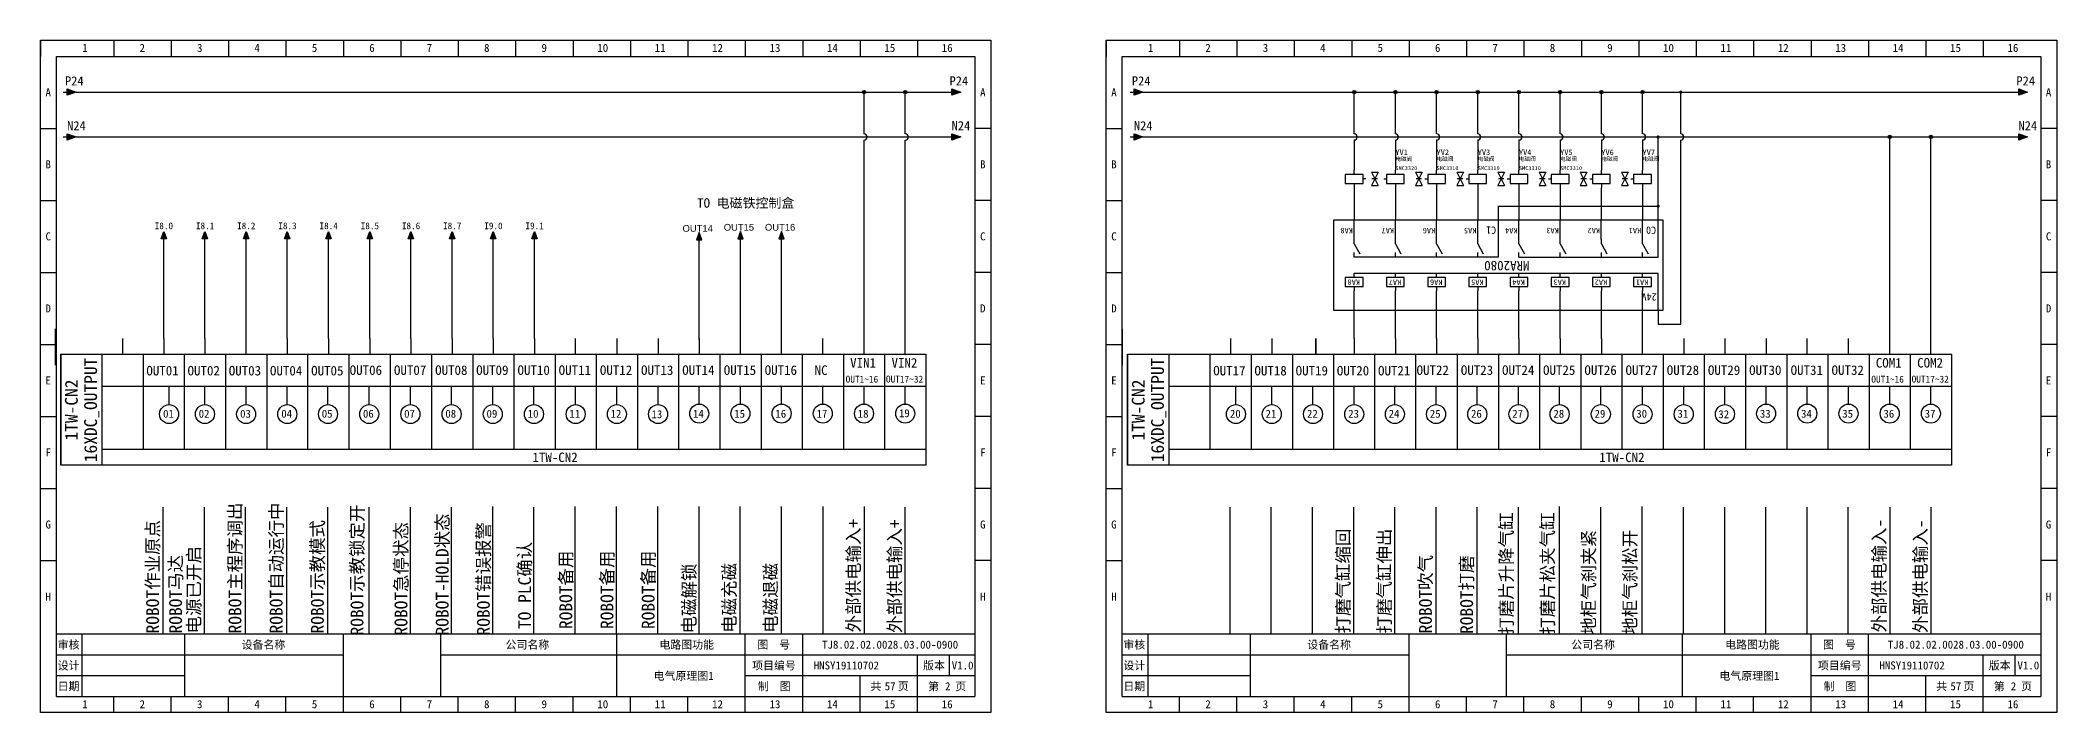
# Model space of a CAD drawing. Header units: millimetres. Extents: x 914 to 910632, y -176 to 682692.
# Drawn here: x 3910 to 4540, y 3046 to 3256 of the extents above; entities that cross this region are included whole.
import ezdxf
from ezdxf.enums import TextEntityAlignment as Align

# ---------------------------------------------------------------- set-up
doc = ezdxf.new("R2010")
doc.units = ezdxf.units.MM
doc.layers.add('EPLAN311', color=1, linetype='Continuous', lineweight=25)
doc.styles.get("Standard").update_dxf_attribs({"font": 'arial.ttf'})
doc.styles.add('宋体', font='')
doc.styles.get('宋体').set_extended_font_data('宋体')

# ---------------------------------------------------------------- blocks, each defined once
blk = doc.blocks.new('EPLSYM_LibrarySPECIAL_Symbol8_Variant0_Placement1')
at = {"linetype": 'Continuous', "lineweight": 25, "ltscale": 4}
blk.add_hatch(color=1, dxfattribs=at).paths.add_polyline_path([(-0.75, 1), (2, 0), (-0.75, -1)], flags=0)
at = {"color": 1, "linetype": 'Continuous', "lineweight": 25, "ltscale": 4}
blk.add_line((-2, 0), (-0.75, 0), dxfattribs=at)
blk.add_lwpolyline([(-0.75, 1), (2, 0), (-0.75, -1)], close=True, dxfattribs=at)
at = {"color": 5}
blk.add_attdef('70_20010', text='', height=2.85, dxfattribs=at).set_placement((3, 0), align=Align.MIDDLE_LEFT)
at = {"color": 73}
for tag, p in [('70_24350', (33.76, 0)), ('70_24300', (72.31, 0))]:
    blk.add_attdef(tag, text='', height=2.06, dxfattribs=at).set_placement(p, align=Align.MIDDLE_LEFT)
blk = doc.blocks.new('箭头下')
at = {"layer": 'EPLAN311', "linetype": 'Continuous', "lineweight": 25, "ltscale": 4}
blk.add_hatch(color=1, dxfattribs=at).paths.add_polyline_path([(-0.7, -0.875), (0, -2.8), (0.7, -0.875)], flags=0)
at = {"layer": 'EPLAN311', "color": 1, "linetype": 'Continuous', "lineweight": 25, "ltscale": 4}
blk.add_line((0, 0), (0, -0.875), dxfattribs=at)
blk.add_lwpolyline([(-0.7, -0.875), (0, -2.8), (0.7, -0.875)], close=True, dxfattribs=at)
at = {"color": 5}
blk.add_attdef('70_20010', text='', height=1.7535, dxfattribs=at).set_placement((0, -3.8507), align=Align.TOP_CENTER)
blk = doc.blocks.new('电磁阀双向')
at = {"color": 5, "linetype": 'Continuous', "lineweight": 25}
for p, q in [((0, 4.2), (0, 5.6)), ((0, 1.4), (0, 0)), ((13, 4.2), (13, 5.6)), ((13, 1.4), (13, 0))]:
    blk.add_line(p, q, dxfattribs=at)
at = {"color": 5, "linetype": 'Continuous', "lineweight": 25, "ltscale": 4}
for p, q in [((3.68, 2.8), (2.8, 2.8)), ((5.45, 4.9), (7.55, 0.7)), ((5.45, 4.9), (7.55, 4.9)), ((7.55, 4.9), (5.45, 0.7)), ((5.45, 0.7), (7.55, 0.7)), ((7.38, 2.8), (5.62, 2.8)), ((9.33, 2.8), (10.2, 2.8))]:
    blk.add_line(p, q, dxfattribs=at)
for points in [[(-2.8, 1.4), (2.8, 1.4), (2.8, 4.2), (-2.8, 4.2)], [(15.8, 4.2), (10.2, 4.2), (10.2, 1.4), (15.8, 1.4)]]:
    blk.add_lwpolyline(points, close=True, dxfattribs=at)
at = {"color": 0, "style": '宋体'}
for tag, p in [('02', (0.35, 5.24)), ('04', (13.35, 5.24)), ('01', (0.35, -0.73)), ('03', (13.35, -0.73)), ('06', (13.35, -5.81)), ('07', (13.35, -7.97))]:
    blk.add_attdef(tag, p, '', height=1.26, dxfattribs=at)
at = {"color": 5, "style": '宋体'}
blk.add_attdef('05', (13.35, -3.66), '', height=1.75, dxfattribs=at)
blk = doc.blocks.new('单向电磁阀')
at = {"color": 5, "linetype": 'Continuous', "lineweight": 25, "ltscale": 4}
for p, q in [((-6.65, 4.9), (-4.55, 0.7)), ((-6.65, 4.9), (-4.55, 4.9)), ((-4.55, 4.9), (-6.65, 0.7)), ((-6.65, 0.7), (-4.55, 0.7)), ((-4.72, 2.8), (-6.47, 2.8)), ((-3.67, 2.8), (-2.8, 2.8))]:
    blk.add_line(p, q, dxfattribs=at)
at = {"color": 5, "linetype": 'Continuous', "lineweight": 25}
for p, q in [((0, 4.2), (0, 5.6)), ((0, 1.4), (0, 0))]:
    blk.add_line(p, q, dxfattribs=at)
at = {"color": 5, "linetype": 'Continuous', "lineweight": 25, "ltscale": 4}
blk.add_lwpolyline([(2.8, 4.2), (-2.8, 4.2), (-2.8, 1.4), (2.8, 1.4)], close=True, dxfattribs=at)
at = {"color": 0, "style": '宋体'}
for tag, p in [('02', (0.35, 5.15)), ('01', (0.35, -0.82)), ('04', (0.35, -5.57)), ('05', (0.35, -7.41))]:
    blk.add_attdef(tag, p, '', height=1.26, dxfattribs=at)
at = {"color": 5, "style": '宋体'}
blk.add_attdef('03', (0.35, -3.7), '', height=1.75, dxfattribs=at)
blk = doc.blocks.new('继电器线圈')
at = {"color": 5, "linetype": 'Continuous', "lineweight": 25}
for p, q in [((0, 4.2), (0, 5.6)), ((0, 1.4), (0, 0))]:
    blk.add_line(p, q, dxfattribs=at)
blk.add_lwpolyline([(-2.8, 1.4), (2.8, 1.4), (2.8, 4.2), (-2.8, 4.2)], close=True, dxfattribs=at)
at = {"color": 0, "style": '宋体'}
for tag, p in [('01', (0.42, 4.87)), ('02', (0.42, -0.54)), ('04', (0.65, -7)), ('05', (0.65, -9.16))]:
    blk.add_attdef(tag, p, '', height=1.26, dxfattribs=at)
at = {"color": 5, "style": '宋体'}
blk.add_attdef('03', (0.42, -4.85), '', height=1.75, dxfattribs=at)
blk = doc.blocks.new('常开触点')
at = {"color": 5, "linetype": 'Continuous', "lineweight": 25}
for p, q in [((0, 0), (0, -1.39)), ((0, 0), (0, -1.39)), ((0, -4.16), (0, -5.54)), ((0, -4.16), (0, -5.54))]:
    blk.add_line(p, q, dxfattribs=at)
at = {"color": 5, "linetype": 'Continuous', "lineweight": 25, "ltscale": 4}
blk.add_line((0, -4.16), (-1.73, -1.04), dxfattribs=at)
blk.add_line((0, -4.16), (-1.73, -1.04), dxfattribs=at)
at = {"color": 0}
blk.add_attdef('13', text='', height=1.25, dxfattribs=at).set_placement((0.42, -0.97), align=Align.BOTTOM_LEFT)
blk.add_attdef('14', text='', height=1.25, dxfattribs=at).set_placement((0.42, -4.82), align=Align.TOP_LEFT)
at = {"color": 5, "style": '宋体'}
blk.add_attdef('KA', (0.42, -9.12), '', height=1.74, dxfattribs=at)
blk = doc.blocks.new('*U388')
blk.add_line((-2.5, 0), (2.5, 0))
blk = doc.blocks.new('*U389')
at = {"color": 0, "linetype": 'ByBlock', "lineweight": -2, "transparency": 16777216}
for p in [(0, 0), (0, -22.5), (0, -45), (0, -67.5), (0, -90), (0, -112.5), (0, -135)]:
    blk.add_blockref('*U388', p, dxfattribs=at)
blk = doc.blocks.new('*U390')
blk.add_line((-2.5, 0), (2.5, 0))
blk = doc.blocks.new('*U391')
at = {"color": 0, "linetype": 'ByBlock', "lineweight": -2, "transparency": 16777216}
for p in [(0, 0), (0, -22.5), (0, -45), (0, -67.5), (0, -90), (0, -112.5), (0, -135)]:
    blk.add_blockref('*U390', p, dxfattribs=at)
blk = doc.blocks.new('制图图框')
for p, q in [((-2700.08, 789.32), (-2403.08, 789.32)), ((-2700.08, 579.32), (-2700.08, 789.32)), ((-2700.08, 789.32), (-2700.08, 784.32)), ((-2700.08, 789.32), (-2695.08, 789.32)), ((-2677.15, 789.32), (-2677.15, 784.32)), ((-2659.21, 789.32), (-2659.21, 784.32)), ((-2641.27, 789.32), (-2641.27, 784.32)), ((-2623.33, 789.32), (-2623.33, 784.32)), ((-2605.4, 789.32), (-2605.4, 784.32)), ((-2587.46, 789.32), (-2587.46, 784.32)), ((-2569.52, 789.32), (-2569.52, 784.32)), ((-2551.58, 789.32), (-2551.58, 784.32)), ((-2533.65, 789.32), (-2533.65, 784.32)), ((-2515.71, 789.32), (-2515.71, 784.32)), ((-2497.77, 789.32), (-2497.77, 784.32)), ((-2479.83, 789.32), (-2479.83, 784.32)), ((-2461.9, 789.32), (-2461.9, 784.32)), ((-2443.96, 789.32), (-2443.96, 784.32)), ((-2426.02, 789.32), (-2426.02, 784.32)), ((-2403.08, 789.32), (-2403.08, 579.32)), ((-2403.08, 789.32), (-2403.08, 784.32)), ((-2695.08, 784.32), (-2408.08, 784.32)), ((-2695.08, 584.32), (-2695.08, 784.32)), ((-2408.08, 784.32), (-2408.08, 584.32)), ((-2408.08, 603.82), (-2695.08, 603.82)), ((-2687.08, 603.82), (-2687.08, 584.32)), ((-2655.08, 603.82), (-2655.08, 584.32)), ((-2655.08, 603.82), (-2655.08, 584.32)), ((-2605.4, 579.32), (-2605.4, 603.82)), ((-2575.08, 603.82), (-2575.08, 584.32)), ((-2575.08, 603.82), (-2575.08, 584.32)), ((-2575.08, 603.82), (-2575.08, 584.32)), ((-2520.08, 603.82), (-2520.08, 584.32)), ((-2479.83, 579.32), (-2479.83, 603.82)), ((-2461.9, 579.32), (-2461.9, 603.82)), ((-2655.08, 597.32), (-2695.08, 597.32)), ((-2605.4, 597.32), (-2655.08, 597.32)), ((-2408.08, 597.32), (-2575.08, 597.32)), ((-2426.02, 579.32), (-2426.02, 597.32)), ((-2416.18, 597.32), (-2416.18, 590.82)), ((-2655.08, 590.82), (-2695.08, 590.82)), ((-2408.08, 590.82), (-2479.83, 590.82)), ((-2443.96, 579.32), (-2443.96, 590.82)), ((-2695.08, 584.32), (-2408.08, 584.32)), ((-2677.15, 579.32), (-2677.15, 584.32)), ((-2659.21, 579.32), (-2659.21, 584.32)), ((-2641.27, 579.32), (-2641.27, 584.32)), ((-2623.33, 579.32), (-2623.33, 584.32)), ((-2587.46, 579.32), (-2587.46, 584.32)), ((-2569.52, 579.32), (-2569.52, 584.32)), ((-2551.58, 579.32), (-2551.58, 584.32)), ((-2533.65, 579.32), (-2533.65, 584.32)), ((-2515.71, 579.32), (-2515.71, 584.32)), ((-2497.77, 579.32), (-2497.77, 584.32)), ((-2403.08, 579.32), (-2700.08, 579.32))]:
    blk.add_line(p, q)
blk.add_blockref('*U389', (-2697.58, 761.82))
at = {"xscale": -1}
blk.add_blockref('*U391', (-2405.58, 761.82), dxfattribs=at)
at = {"style": '宋体'}
for s, p in [('1', (-2687.01, 785.71)), ('2', (-2669.07, 785.71)), ('3', (-2651.13, 785.71)), ('4', (-2633.2, 785.71)), ('5', (-2615.26, 785.71)), ('6', (-2597.32, 785.71)), ('7', (-2579.38, 785.71)), ('8', (-2561.45, 785.71)), ('9', (-2543.51, 785.71)), ('10', (-2526.07, 785.71)), ('11', (-2508.13, 785.71)), ('12', (-2490.2, 785.71)), ('13', (-2472.26, 785.71)), ('14', (-2454.32, 785.71)), ('15', (-2436.38, 785.71)), ('16', (-2418.45, 785.71)), ('A', (-2698.47, 771.84)), ('A', (-2406.47, 771.84)), ('B', (-2698.47, 749.34)), ('B', (-2406.47, 749.34)), ('C', (-2698.47, 726.84)), ('C', (-2406.47, 726.84)), ('D', (-2698.47, 704.34)), ('D', (-2406.47, 704.34)), ('E', (-2698.47, 681.84)), ('E', (-2406.47, 681.84)), ('F', (-2698.47, 659.34)), ('F', (-2406.47, 659.34)), ('G', (-2698.47, 636.84)), ('G', (-2406.47, 636.84)), ('H', (-2698.47, 614.34)), ('H', (-2406.47, 614.34)), ('审核', (-2694.65, 599.29)), ('设备名称', (-2637.2, 599.28)), ('公司名称', (-2554.73, 599.29)), ('电路图功能', (-2506.66, 599.29)), ('图  号', (-2476.05, 599.3)), ('设计', (-2694.66, 592.79)), ('项目编号', (-2477.68, 592.79)), ('版本', (-2424.3, 592.79)), ('日期', (-2694.66, 586.29)), ('制  图', (-2475.91, 586.28)), ('共   页', (-2440.72, 586.31)), ('第   页', (-2422.72, 586.3)), ('1', (-2687.01, 580.71)), ('2', (-2669.07, 580.71)), ('3', (-2651.13, 580.71)), ('4', (-2633.2, 580.71)), ('5', (-2615.26, 580.71)), ('6', (-2597.32, 580.71)), ('7', (-2579.38, 580.71)), ('8', (-2561.45, 580.71)), ('9', (-2543.51, 580.71)), ('10', (-2526.07, 580.71)), ('11', (-2508.13, 580.71)), ('12', (-2490.2, 580.71)), ('13', (-2472.26, 580.71)), ('14', (-2454.32, 580.71)), ('15', (-2436.38, 580.71)), ('16', (-2418.45, 580.71))]:
    blk.add_text(s, height=2.5, dxfattribs=at).set_placement(p)

msp = doc.modelspace()

# ---------------------------------------------------------------- hatches: boundary and pattern name
at = {"layer": 'EPLAN311', "ltscale": 4}
h = msp.add_hatch(color=1, dxfattribs=at)
edge = h.paths.add_edge_path()
edge.add_arc((4167.314, 3240.051), 0.52, 0, 360)
h = msp.add_hatch(color=1, dxfattribs=at)
edge = h.paths.add_edge_path()
edge.add_arc((4180.184, 3240.051), 0.52, 0, 360)
h = msp.add_hatch(color=256, dxfattribs=at)
edge = h.paths.add_edge_path()
edge.add_arc((4320.456, 3240.052), 0.52, 0, 360)
h = msp.add_hatch(color=256, dxfattribs=at)
edge = h.paths.add_edge_path()
edge.add_arc((4333.325, 3240.052), 0.52, 0, 360)
h = msp.add_hatch(color=256, dxfattribs=at)
edge = h.paths.add_edge_path()
edge.add_arc((4346.196, 3240.052), 0.52, 0, 360)
h = msp.add_hatch(color=256, dxfattribs=at)
edge = h.paths.add_edge_path()
edge.add_arc((4359.066, 3240.052), 0.52, 0, 360)
h = msp.add_hatch(color=256, dxfattribs=at)
edge = h.paths.add_edge_path()
edge.add_arc((4371.936, 3240.052), 0.52, 0, 360)
h = msp.add_hatch(color=256, dxfattribs=at)
edge = h.paths.add_edge_path()
edge.add_arc((4384.806, 3240.052), 0.52, 0, 360)
h = msp.add_hatch(color=256, dxfattribs=at)
edge = h.paths.add_edge_path()
edge.add_arc((4397.676, 3240.052), 0.52, 0, 360)
h = msp.add_hatch(color=256, dxfattribs=at)
edge = h.paths.add_edge_path()
edge.add_arc((4410.546, 3240.052), 0.52, 0, 360)
h = msp.add_hatch(color=256, dxfattribs=at)
edge = h.paths.add_edge_path()
edge.add_arc((4422.494, 3240.047), 0.52, 0, 360)
h = msp.add_hatch(color=256, dxfattribs=at)
edge = h.paths.add_edge_path()
edge.add_arc((4415.415, 3226.044), 0.52, 0, 360)
h = msp.add_hatch(color=256, dxfattribs=at)
edge = h.paths.add_edge_path()
edge.add_arc((4487.765, 3226.044), 0.52, 0, 360)
h = msp.add_hatch(color=256, dxfattribs=at)
edge = h.paths.add_edge_path()
edge.add_arc((4500.635, 3226.044), 0.52, 0, 360)
h = msp.add_hatch(color=256, dxfattribs=at)
edge = h.paths.add_edge_path()
edge.add_arc((4415.415, 3204.418), 0.52, 0, 360)

# ---------------------------------------------------------------- linework, layer by layer
at = {"color": 0}
for p, q in [((3921.135, 3240.051), (4193.516, 3240.044)), ((4167.313, 3226.999), (4167.314, 3240.052)), ((4180.183, 3226.999), (4180.184, 3240.052)), ((3921.153, 3226.044), (4193.516, 3226.044)), ((3914.614, 3166.06), (3914.614, 3154.81))]:
    msp.add_line(p, q, dxfattribs=at)
for p, q in [((4254.456, 3240.051), (4526.837, 3240.044)), ((4320.456, 3227.003), (4320.456, 3240.052)), ((4333.325, 3226.999), (4333.325, 3240.052)), ((4346.196, 3227.003), (4346.196, 3240.052)), ((4359.066, 3227.003), (4359.066, 3240.052)), ((4371.936, 3227.003), (4371.936, 3240.052)), ((4384.806, 3227.003), (4384.806, 3240.052)), ((4397.676, 3227.003), (4397.676, 3240.052)), ((4410.546, 3227.003), (4410.546, 3240.052)), ((4422.494, 3226.999), (4422.494, 3240.047)), ((4254.475, 3226.044), (4526.837, 3226.044)), ((4415.415, 3203.903), (4415.415, 3226.044)), ((4487.765, 3163.101), (4487.765, 3226.044)), ((4500.635, 3163.101), (4500.635, 3226.044)), ((4167.313, 3163.101), (4167.313, 3225.089)), ((4180.183, 3163.101), (4180.183, 3225.089)), ((4320.456, 3225.093), (4320.456, 3215.686)), ((4333.325, 3225.089), (4333.325, 3215.686)), ((4346.196, 3225.093), (4346.196, 3215.686)), ((4359.066, 3225.093), (4359.066, 3215.686)), ((4371.936, 3225.093), (4371.936, 3215.686)), ((4384.806, 3225.093), (4384.806, 3215.686)), ((4397.676, 3225.093), (4397.676, 3215.686)), ((4410.546, 3225.093), (4410.546, 3215.686)), ((4422.492, 3167.542), (4422.494, 3225.089)), ((4320.456, 3210.142), (4320.456, 3200.07)), ((4333.326, 3210.142), (4333.326, 3200.07)), ((4346.192, 3210.142), (4346.192, 3200.07)), ((4359.062, 3210.142), (4359.062, 3200.07)), ((4371.932, 3210.142), (4371.932, 3200.07)), ((4384.802, 3210.142), (4384.802, 3200.07)), ((4397.672, 3210.142), (4397.672, 3200.07)), ((4410.542, 3210.142), (4410.542, 3200.07)), ((4365.497, 3200.07), (4365.497, 3204.418)), ((4365.497, 3204.418), (4415.415, 3204.418)), ((4415.415, 3200.07), (4415.415, 3203.903)), ((4320.452, 3194.07), (4320.452, 3200.07)), ((4333.322, 3194.07), (4333.322, 3200.07)), ((4346.192, 3194.07), (4346.192, 3200.07)), ((4359.062, 3194.07), (4359.062, 3200.07)), ((4365.497, 3188.528), (4365.497, 3200.07)), ((4371.932, 3194.07), (4371.932, 3200.07)), ((4384.802, 3194.07), (4384.802, 3200.07)), ((4397.672, 3194.07), (4397.672, 3200.07)), ((4410.542, 3194.07), (4410.542, 3200.07)), ((4415.415, 3188.528), (4415.415, 3200.07)), ((3948.523, 3163.101), (3948.523, 3193.193)), ((3961.393, 3163.101), (3961.393, 3193.193)), ((3974.263, 3163.101), (3974.263, 3193.193)), ((3987.133, 3163.101), (3987.133, 3193.193)), ((4000.003, 3163.101), (4000.003, 3193.193)), ((4012.873, 3163.101), (4012.873, 3193.193)), ((4025.743, 3163.101), (4025.743, 3193.193)), ((4038.613, 3163.101), (4038.613, 3193.193)), ((4051.483, 3163.101), (4051.483, 3193.193)), ((4064.353, 3163.101), (4064.353, 3193.193)), ((4115.833, 3162.75), (4115.833, 3192.842)), ((4128.703, 3163.101), (4128.703, 3193.193)), ((4141.573, 3163.101), (4141.573, 3193.193)), ((4365.497, 3188.528), (4320.455, 3188.528)), ((4371.935, 3188.528), (4415.415, 3188.528)), ((4320.455, 3183.528), (4415.415, 3183.528)), ((4415.415, 3171.985), (4415.415, 3183.528)), ((4320.455, 3171.984), (4320.455, 3177.984)), ((4333.325, 3171.984), (4333.325, 3177.984)), ((4346.195, 3171.984), (4346.195, 3177.984)), ((4359.065, 3171.984), (4359.065, 3177.984)), ((4371.935, 3171.984), (4371.935, 3177.984)), ((4384.805, 3171.984), (4384.805, 3177.984)), ((4397.675, 3171.984), (4397.675, 3177.984)), ((4410.545, 3171.984), (4410.545, 3177.984)), ((4320.455, 3163.101), (4320.455, 3171.984)), ((4333.325, 3163.101), (4333.325, 3171.984)), ((4346.195, 3163.101), (4346.195, 3171.984)), ((4359.065, 3163.101), (4359.065, 3171.984)), ((4371.935, 3163.101), (4371.935, 3171.984)), ((4384.805, 3163.101), (4384.805, 3171.984)), ((4397.675, 3163.101), (4397.675, 3171.984)), ((4410.545, 3163.101), (4410.545, 3171.984)), ((4415.415, 3171.985), (4415.415, 3167.542)), ((3935.653, 3163.101), (3935.653, 3158.151)), ((3948.523, 3163.101), (3948.523, 3158.151)), ((3961.393, 3163.101), (3961.393, 3158.151)), ((3974.263, 3158.155), (3974.263, 3163.105)), ((3987.133, 3163.101), (3987.133, 3158.151)), ((4000.003, 3163.101), (4000.003, 3158.151)), ((4012.873, 3163.101), (4012.873, 3158.151)), ((4025.743, 3163.101), (4025.743, 3158.151)), ((4038.613, 3163.101), (4038.613, 3158.151)), ((4051.483, 3163.101), (4051.483, 3158.151)), ((4064.353, 3163.101), (4064.353, 3158.151)), ((4077.223, 3158.151), (4077.223, 3163.101)), ((4090.093, 3163.101), (4090.093, 3158.151)), ((4090.093, 3163.101), (4090.093, 3158.151)), ((4102.963, 3163.101), (4102.963, 3158.151)), ((4115.833, 3163.101), (4115.833, 3158.151)), ((4128.703, 3158.151), (4128.703, 3163.101)), ((4141.573, 3158.151), (4141.573, 3163.101)), ((4154.443, 3158.151), (4154.443, 3163.101)), ((4167.313, 3158.151), (4167.313, 3163.101)), ((4180.183, 3158.151), (4180.183, 3163.101)), ((4247.935, 3166.06), (4247.935, 3154.81)), ((4281.845, 3163.101), (4281.845, 3158.151)), ((4294.715, 3163.101), (4294.715, 3158.151)), ((4308.434, 3163.105), (4308.434, 3158.155)), ((4308.434, 3158.155), (4308.434, 3163.105)), ((4320.455, 3163.101), (4320.455, 3158.151)), ((4333.325, 3163.101), (4333.325, 3158.151)), ((4346.195, 3163.101), (4346.195, 3158.151)), ((4359.065, 3163.101), (4359.065, 3158.151)), ((4371.935, 3163.101), (4371.935, 3158.151)), ((4384.805, 3163.101), (4384.805, 3158.151)), ((4397.675, 3163.101), (4397.675, 3158.151)), ((4410.545, 3158.151), (4410.545, 3163.101)), ((4415.415, 3167.542), (4422.492, 3167.542)), ((4423.415, 3163.101), (4423.415, 3158.151)), ((4423.415, 3163.101), (4423.415, 3158.151)), ((4436.285, 3163.101), (4436.285, 3158.151)), ((4449.155, 3163.101), (4449.155, 3158.151)), ((4462.025, 3158.151), (4462.025, 3163.101)), ((4474.895, 3158.151), (4474.895, 3163.101)), ((4487.765, 3158.151), (4487.765, 3163.101)), ((4500.635, 3158.151), (4500.635, 3163.101)), ((3916.348, 3158.151), (4186.618, 3158.151)), ((3916.348, 3123.501), (3916.348, 3158.151)), ((3916.348, 3158.151), (3916.348, 3123.501)), ((3929.218, 3158.151), (3929.218, 3123.501)), ((3942.088, 3158.151), (3942.088, 3128.451)), ((3954.958, 3158.151), (3954.958, 3128.451)), ((3967.828, 3158.151), (3967.828, 3128.451)), ((3980.698, 3158.151), (3980.698, 3128.451)), ((3993.568, 3128.451), (3993.568, 3158.151)), ((4006.438, 3128.451), (4006.438, 3158.151)), ((4019.308, 3158.151), (4019.308, 3128.451)), ((4032.178, 3158.151), (4032.178, 3128.451)), ((4045.048, 3158.151), (4045.048, 3128.451)), ((4057.918, 3158.151), (4057.918, 3128.43)), ((4070.788, 3158.151), (4070.788, 3128.451)), ((4083.658, 3158.151), (4083.658, 3128.451)), ((4096.528, 3158.151), (4096.528, 3128.451)), ((4109.398, 3158.151), (4109.398, 3128.451)), ((4122.268, 3158.151), (4122.268, 3128.451)), ((4135.138, 3158.151), (4135.138, 3128.451)), ((4148.008, 3158.151), (4148.008, 3128.451)), ((4160.878, 3158.151), (4160.878, 3128.451)), ((4173.748, 3158.151), (4173.748, 3128.451)), ((4186.618, 3158.151), (4186.618, 3123.501)), ((4249.67, 3158.151), (4507.07, 3158.151)), ((4249.67, 3123.501), (4249.67, 3158.151)), ((4249.67, 3158.151), (4249.67, 3123.501)), ((4262.54, 3158.151), (4262.54, 3123.501)), ((4275.41, 3158.151), (4275.41, 3128.451)), ((4288.28, 3158.151), (4288.28, 3128.451)), ((4301.15, 3158.151), (4301.15, 3128.451)), ((4314.02, 3158.151), (4314.02, 3128.451)), ((4326.89, 3128.451), (4326.89, 3158.151)), ((4339.76, 3128.451), (4339.76, 3158.151)), ((4352.63, 3158.151), (4352.63, 3128.451)), ((4365.5, 3158.151), (4365.5, 3128.451)), ((4378.37, 3158.151), (4378.37, 3128.451)), ((4391.24, 3158.151), (4391.24, 3128.43)), ((4404.11, 3158.151), (4404.11, 3128.451)), ((4416.98, 3158.151), (4416.98, 3128.451)), ((4429.85, 3158.151), (4429.85, 3128.451)), ((4442.72, 3158.151), (4442.72, 3128.451)), ((4455.59, 3158.151), (4455.59, 3128.451)), ((4468.46, 3158.151), (4468.46, 3128.451)), ((4481.33, 3158.151), (4481.33, 3128.451)), ((4494.2, 3158.151), (4494.2, 3128.451)), ((4507.07, 3158.151), (4507.07, 3123.501)), ((3929.218, 3148.251), (4186.618, 3148.251)), ((3950.193, 3142.442), (3950.193, 3148.251)), ((3961.393, 3142.442), (3961.393, 3148.251)), ((3974.263, 3142.442), (3974.263, 3148.251)), ((3987.133, 3142.442), (3987.133, 3148.251)), ((3999.848, 3142.442), (3999.848, 3148.092)), ((4012.718, 3142.442), (4012.718, 3148.092)), ((4025.588, 3142.442), (4025.588, 3148.092)), ((4038.458, 3142.442), (4038.458, 3148.092)), ((4051.328, 3142.442), (4051.328, 3148.092)), ((4064.198, 3142.442), (4064.198, 3148.092)), ((4077.223, 3142.442), (4077.223, 3148.092)), ((4090.093, 3142.442), (4090.093, 3148.092)), ((4102.963, 3142.442), (4102.963, 3148.251)), ((4115.833, 3142.601), (4115.833, 3148.251)), ((4128.703, 3142.601), (4128.703, 3148.251)), ((4141.573, 3142.601), (4141.573, 3148.251)), ((4154.443, 3142.601), (4154.443, 3148.251)), ((4167.313, 3142.601), (4167.313, 3148.251)), ((4180.183, 3142.601), (4180.183, 3148.251)), ((4262.54, 3148.251), (4507.07, 3148.251)), ((4283.514, 3142.442), (4283.514, 3148.251)), ((4294.715, 3142.442), (4294.715, 3148.251)), ((4307.585, 3142.442), (4307.585, 3148.251)), ((4320.455, 3142.442), (4320.455, 3148.251)), ((4333.169, 3142.442), (4333.169, 3148.092)), ((4346.039, 3142.442), (4346.039, 3148.092)), ((4358.909, 3142.442), (4358.909, 3148.092)), ((4371.779, 3142.442), (4371.779, 3148.092)), ((4384.649, 3142.442), (4384.649, 3148.092)), ((4397.519, 3142.442), (4397.519, 3148.092)), ((4410.545, 3142.442), (4410.545, 3148.092)), ((4423.415, 3142.442), (4423.415, 3148.092)), ((4436.285, 3142.442), (4436.285, 3148.251)), ((4449.155, 3142.601), (4449.155, 3148.251)), ((4462.025, 3142.601), (4462.025, 3148.251)), ((4474.895, 3142.601), (4474.895, 3148.251)), ((4487.765, 3142.601), (4487.765, 3148.251)), ((4500.635, 3142.601), (4500.635, 3148.251)), ((4186.618, 3128.451), (3929.218, 3128.451)), ((4507.07, 3128.451), (4262.54, 3128.451)), ((4186.618, 3123.501), (3916.348, 3123.501)), ((4507.07, 3123.501), (4249.67, 3123.501)), ((3948.368, 3070.719), (3948.368, 3110.419)), ((3961.238, 3070.719), (3961.238, 3110.419)), ((3974.108, 3070.719), (3974.108, 3110.419)), ((3986.978, 3070.719), (3986.978, 3110.419)), ((3999.848, 3070.719), (3999.848, 3110.419)), ((4012.718, 3070.719), (4012.718, 3110.419)), ((4025.588, 3070.719), (4025.588, 3110.419)), ((4038.458, 3070.719), (4038.458, 3110.419)), ((4051.328, 3070.879), (4051.328, 3110.578)), ((4064.198, 3070.719), (4064.198, 3110.419)), ((4077.068, 3070.879), (4077.068, 3110.578)), ((4089.938, 3070.879), (4089.938, 3110.578)), ((4102.808, 3110.578), (4102.808, 3070.879)), ((4115.678, 3110.578), (4115.678, 3070.879)), ((4128.548, 3110.578), (4128.548, 3070.879)), ((4141.418, 3110.578), (4141.418, 3070.879)), ((4154.443, 3110.578), (4154.443, 3070.879)), ((4167.313, 3110.578), (4167.313, 3070.879)), ((4180.183, 3070.719), (4180.183, 3110.419)), ((4281.689, 3070.719), (4281.689, 3110.419)), ((4294.559, 3070.719), (4294.559, 3110.419)), ((4307.429, 3070.719), (4307.429, 3110.419)), ((4320.299, 3070.719), (4320.299, 3110.419)), ((4333.169, 3070.719), (4333.169, 3110.419)), ((4346.039, 3070.719), (4346.039, 3110.419)), ((4358.909, 3070.719), (4358.909, 3110.419)), ((4371.779, 3070.719), (4371.779, 3110.419)), ((4384.649, 3070.879), (4384.649, 3110.578)), ((4397.519, 3070.719), (4397.519, 3110.419)), ((4410.389, 3070.879), (4410.389, 3110.578)), ((4423.259, 3110.419), (4423.259, 3070.719)), ((4436.129, 3110.419), (4436.129, 3070.719)), ((4448.999, 3110.419), (4448.999, 3070.719)), ((4461.869, 3110.419), (4461.869, 3070.719)), ((4474.739, 3110.419), (4474.739, 3070.719)), ((4487.765, 3110.419), (4487.765, 3070.719)), ((4500.635, 3110.419), (4500.635, 3070.719))]:
    msp.add_line(p, q)
msp.add_lwpolyline([(4416.977, 3200.07), (4314.017, 3200.07), (4314.017, 3171.984), (4416.977, 3171.984)], close=True)
for centre in [(3950.193, 3139.472), (3961.393, 3139.472), (3974.263, 3139.472), (3987.133, 3139.472), (3999.848, 3139.472), (4012.718, 3139.472), (4025.588, 3139.472), (4038.458, 3139.472), (4051.328, 3139.472), (4064.198, 3139.472), (4077.223, 3139.472), (4090.093, 3139.472), (4102.963, 3139.472), (4115.833, 3139.631), (4128.703, 3139.631), (4141.573, 3139.631), (4154.443, 3139.631), (4167.313, 3139.631), (4180.183, 3139.631), (4283.514, 3139.472), (4294.715, 3139.472), (4307.585, 3139.472), (4320.455, 3139.472), (4333.169, 3139.472), (4346.039, 3139.472), (4358.909, 3139.472), (4371.779, 3139.472), (4384.649, 3139.472), (4397.519, 3139.472), (4410.545, 3139.472), (4423.415, 3139.472), (4436.285, 3139.472), (4449.155, 3139.631), (4462.025, 3139.631), (4474.895, 3139.631), (4487.765, 3139.631), (4500.635, 3139.631)]:
    msp.add_circle(centre, 2.97)
for centre in [(4167.313, 3226.044), (4180.183, 3226.044), (4320.456, 3226.048), (4333.325, 3226.044), (4346.196, 3226.048), (4359.066, 3226.048), (4371.936, 3226.048), (4384.806, 3226.048), (4397.676, 3226.048), (4410.546, 3226.048), (4422.494, 3226.044)]:
    msp.add_arc(centre, 0.955, 270, 90)
at = {"layer": 'EPLAN311', "color": 1, "ltscale": 4}
for centre in [(4167.314, 3240.051), (4180.184, 3240.051)]:
    msp.add_circle(centre, 0.52, dxfattribs=at)
at = {"layer": 'EPLAN311', "ltscale": 4}
for centre in [(4320.456, 3240.052), (4333.325, 3240.052), (4346.196, 3240.052), (4359.066, 3240.052), (4371.936, 3240.052), (4384.806, 3240.052), (4397.676, 3240.052), (4410.546, 3240.052), (4487.765, 3226.044), (4500.635, 3226.044)]:
    msp.add_circle(centre, 0.52, dxfattribs=at)

# ---------------------------------------------------------------- block references
for p in [(6610.055, 2466.901), (6943.019, 2466.901)]:
    msp.add_blockref('制图图框', p)
at = {"color": 7}
ref = msp.add_blockref('EPLSYM_LibrarySPECIAL_Symbol8_Variant0_Placement1', (3919.153, 3240.045), dxfattribs=at)
ref.add_attrib('70_20010', 'P24', dxfattribs={"color": 5, "height": 2.8548, "style": '宋体'}).set_placement((3917.669, 3243.544), align=Align.MIDDLE_LEFT)
ref = msp.add_blockref('EPLSYM_LibrarySPECIAL_Symbol8_Variant0_Placement1', (4195.516, 3240.044), dxfattribs=at)
ref.add_attrib('70_20010', 'P24', dxfattribs={"color": 5, "height": 2.8548, "style": '宋体'}).set_placement((4194.032, 3243.544), align=Align.MIDDLE_LEFT)
ref = msp.add_blockref('EPLSYM_LibrarySPECIAL_Symbol8_Variant0_Placement1', (4252.475, 3240.045))
ref.add_attrib('70_20010', 'P24', dxfattribs={"color": 5, "height": 2.8548, "style": '宋体'}).set_placement((4250.991, 3243.544), align=Align.MIDDLE_LEFT)
ref = msp.add_blockref('EPLSYM_LibrarySPECIAL_Symbol8_Variant0_Placement1', (4528.837, 3240.044))
ref.add_attrib('70_20010', 'P24', dxfattribs={"color": 5, "height": 2.8548, "style": '宋体'}).set_placement((4527.353, 3243.544), align=Align.MIDDLE_LEFT)
ref = msp.add_blockref('EPLSYM_LibrarySPECIAL_Symbol8_Variant0_Placement1', (3919.153, 3226.044), dxfattribs=at)
ref.add_attrib('70_20010', 'N24', dxfattribs={"color": 5, "height": 2.8548, "style": '宋体'}).set_placement((3918.327, 3229.557), align=Align.MIDDLE_LEFT)
ref = msp.add_blockref('EPLSYM_LibrarySPECIAL_Symbol8_Variant0_Placement1', (4195.516, 3226.044), dxfattribs=at)
ref.add_attrib('70_20010', 'N24', dxfattribs={"color": 5, "height": 2.8548, "style": '宋体'}).set_placement((4194.689, 3229.557), align=Align.MIDDLE_LEFT)
ref = msp.add_blockref('EPLSYM_LibrarySPECIAL_Symbol8_Variant0_Placement1', (4252.475, 3226.044))
ref.add_attrib('70_20010', 'N24', dxfattribs={"color": 5, "height": 2.8548, "style": '宋体'}).set_placement((4251.648, 3229.557), align=Align.MIDDLE_LEFT)
ref = msp.add_blockref('EPLSYM_LibrarySPECIAL_Symbol8_Variant0_Placement1', (4528.837, 3226.044))
ref.add_attrib('70_20010', 'N24', dxfattribs={"color": 5, "height": 2.8548, "style": '宋体'}).set_placement((4528.011, 3229.557), align=Align.MIDDLE_LEFT)
ref = msp.add_blockref('电磁阀双向', (4320.456, 3210.142), dxfattribs=dict(xscale=0.99, yscale=0.99, zscale=0.99))
ref.add_attrib('07', 'SMC3320', (4333.326, 3215.686), dxfattribs={"color": 0, "height": 1.2499, "style": '宋体'})
ref.add_attrib('06', '电磁阀', (4333.325, 3218.58), dxfattribs={"color": 0, "height": 1.2499, "style": '宋体'})
ref.add_attrib('05', 'YV1', (4333.325, 3220.387), dxfattribs={"color": 5, "height": 1.736, "style": '宋体'})
ref = msp.add_blockref('单向电磁阀', (4346.196, 3210.141), dxfattribs=dict(xscale=0.99, yscale=0.99, zscale=0.99))
ref.add_attrib('03', 'YV2', (4346.196, 3220.389), dxfattribs={"color": 5, "height": 1.736, "style": '宋体'})
ref.add_attrib('04', '电磁阀', (4346.196, 3218.567), dxfattribs={"color": 0, "height": 1.2499, "style": '宋体'})
ref.add_attrib('05', 'SMC3310', (4346.196, 3215.686), dxfattribs={"color": 0, "height": 1.2499, "style": '宋体'})
ref = msp.add_blockref('单向电磁阀', (4359.066, 3210.141), dxfattribs=dict(xscale=0.99, yscale=0.99, zscale=0.99))
ref.add_attrib('03', 'YV3', (4359.066, 3220.389), dxfattribs={"color": 5, "height": 1.736, "style": '宋体'})
ref.add_attrib('04', '电磁阀', (4359.066, 3218.567), dxfattribs={"color": 0, "height": 1.2499, "style": '宋体'})
ref.add_attrib('05', 'SMC3310', (4359.066, 3215.686), dxfattribs={"color": 0, "height": 1.2499, "style": '宋体'})
ref = msp.add_blockref('单向电磁阀', (4371.936, 3210.141), dxfattribs=dict(xscale=0.99, yscale=0.99, zscale=0.99))
ref.add_attrib('03', 'YV4', (4371.936, 3220.389), dxfattribs={"color": 5, "height": 1.736, "style": '宋体'})
ref.add_attrib('04', '电磁阀', (4371.936, 3218.567), dxfattribs={"color": 0, "height": 1.2499, "style": '宋体'})
ref.add_attrib('05', 'SMC3310', (4371.936, 3215.686), dxfattribs={"color": 0, "height": 1.2499, "style": '宋体'})
ref = msp.add_blockref('单向电磁阀', (4384.806, 3210.141), dxfattribs=dict(xscale=0.99, yscale=0.99, zscale=0.99))
ref.add_attrib('03', 'YV5', (4384.806, 3220.389), dxfattribs={"color": 5, "height": 1.736, "style": '宋体'})
ref.add_attrib('04', '电磁阀', (4384.806, 3218.567), dxfattribs={"color": 0, "height": 1.2499, "style": '宋体'})
ref.add_attrib('05', 'SMC3310', (4384.806, 3215.686), dxfattribs={"color": 0, "height": 1.2499, "style": '宋体'})
ref = msp.add_blockref('单向电磁阀', (4397.676, 3210.141), dxfattribs=dict(xscale=0.99, yscale=0.99, zscale=0.99))
ref.add_attrib('03', 'YV6', (4397.676, 3220.389), dxfattribs={"color": 5, "height": 1.736, "style": '宋体'})
ref.add_attrib('04', '电磁阀', (4397.676, 3218.567), dxfattribs={"color": 0, "height": 1.2499, "style": '宋体'})
ref = msp.add_blockref('单向电磁阀', (4410.546, 3210.141), dxfattribs=dict(xscale=0.99, yscale=0.99, zscale=0.99))
ref.add_attrib('03', 'YV7', (4410.546, 3220.389), dxfattribs={"color": 5, "height": 1.736, "style": '宋体'})
ref.add_attrib('04', '电磁阀', (4410.546, 3218.567), dxfattribs={"color": 0, "height": 1.2499, "style": '宋体'})
ref = msp.add_blockref('箭头下', (3948.523, 3193.193), dxfattribs=dict(xscale=-1.2, yscale=1.2, zscale=1.2, rotation=180))
ref.add_attrib('70_20010', 'I8.0', dxfattribs={"color": 5, "height": 2.1042, "style": '宋体'}).set_placement((3948.579, 3196.598), align=Align.BOTTOM_CENTER)
ref = msp.add_blockref('箭头下', (3961.393, 3193.193), dxfattribs=dict(xscale=-1.2, yscale=1.2, zscale=1.2, rotation=180))
ref.add_attrib('70_20010', 'I8.1', dxfattribs={"color": 5, "height": 2.1042, "style": '宋体'}).set_placement((3961.449, 3196.598), align=Align.BOTTOM_CENTER)
ref = msp.add_blockref('箭头下', (3974.263, 3193.193), dxfattribs=dict(xscale=-1.2, yscale=1.2, zscale=1.2, rotation=180))
ref.add_attrib('70_20010', 'I8.2', dxfattribs={"color": 5, "height": 2.1042, "style": '宋体'}).set_placement((3974.319, 3196.598), align=Align.BOTTOM_CENTER)
ref = msp.add_blockref('箭头下', (3987.133, 3193.193), dxfattribs=dict(xscale=-1.2, yscale=1.2, zscale=1.2, rotation=180))
ref.add_attrib('70_20010', 'I8.3', dxfattribs={"color": 5, "height": 2.1042, "style": '宋体'}).set_placement((3987.189, 3196.598), align=Align.BOTTOM_CENTER)
ref = msp.add_blockref('箭头下', (4000.003, 3193.193), dxfattribs=dict(xscale=-1.2, yscale=1.2, zscale=1.2, rotation=180))
ref.add_attrib('70_20010', 'I8.4', dxfattribs={"color": 5, "height": 2.1042, "style": '宋体'}).set_placement((4000.059, 3196.598), align=Align.BOTTOM_CENTER)
ref = msp.add_blockref('箭头下', (4012.873, 3193.193), dxfattribs=dict(xscale=-1.2, yscale=1.2, zscale=1.2, rotation=180))
ref.add_attrib('70_20010', 'I8.5', dxfattribs={"color": 5, "height": 2.1042, "style": '宋体'}).set_placement((4012.929, 3196.598), align=Align.BOTTOM_CENTER)
ref = msp.add_blockref('箭头下', (4025.743, 3193.193), dxfattribs=dict(xscale=-1.2, yscale=1.2, zscale=1.2, rotation=180))
ref.add_attrib('70_20010', 'I8.6', dxfattribs={"color": 5, "height": 2.1042, "style": '宋体'}).set_placement((4025.799, 3196.598), align=Align.BOTTOM_CENTER)
ref = msp.add_blockref('箭头下', (4038.613, 3193.193), dxfattribs=dict(xscale=-1.2, yscale=1.2, zscale=1.2, rotation=180))
ref.add_attrib('70_20010', 'I8.7', dxfattribs={"color": 5, "height": 2.1042, "style": '宋体'}).set_placement((4038.669, 3196.598), align=Align.BOTTOM_CENTER)
ref = msp.add_blockref('箭头下', (4051.483, 3193.193), dxfattribs=dict(xscale=-1.2, yscale=1.2, zscale=1.2, rotation=180))
ref.add_attrib('70_20010', 'I9.0', dxfattribs={"color": 5, "height": 2.1042, "style": '宋体'}).set_placement((4051.539, 3196.598), align=Align.BOTTOM_CENTER)
ref = msp.add_blockref('箭头下', (4064.353, 3193.193), dxfattribs=dict(xscale=-1.2, yscale=1.2, zscale=1.2, rotation=180))
ref.add_attrib('70_20010', 'I9.1', dxfattribs={"color": 5, "height": 2.1042, "style": '宋体'}).set_placement((4064.409, 3196.598), align=Align.BOTTOM_CENTER)
ref = msp.add_blockref('箭头下', (4115.833, 3192.842), dxfattribs=dict(xscale=1.2, yscale=1.2, zscale=1.2, rotation=180))
ref.add_attrib('70_20010', 'OUT14', dxfattribs={"color": 5, "height": 2.1042}).set_placement((4115.362, 3198.532), align=Align.TOP_CENTER)
ref = msp.add_blockref('箭头下', (4128.703, 3193.193), dxfattribs=dict(xscale=1.2, yscale=1.2, zscale=1.2, rotation=180))
ref.add_attrib('70_20010', 'OUT15', dxfattribs={"color": 5, "height": 2.1042}).set_placement((4128.232, 3198.882), align=Align.TOP_CENTER)
ref = msp.add_blockref('箭头下', (4141.573, 3193.193), dxfattribs=dict(xscale=1.2, yscale=1.2, zscale=1.2, rotation=180))
ref.add_attrib('70_20010', 'OUT16', dxfattribs={"color": 5, "height": 2.1042}).set_placement((4141.102, 3198.883), align=Align.TOP_CENTER)
ref = msp.add_blockref('常开触点', (4320.455, 3188.528), dxfattribs=dict(rotation=180))
ref.add_attrib('KA', 'KA8', (4320.039, 3197.644), dxfattribs={"color": 5, "height": 1.736, "rotation": 180, "style": '宋体'})
ref = msp.add_blockref('常开触点', (4333.325, 3188.528), dxfattribs=dict(rotation=180))
ref.add_attrib('KA', 'KA7', (4332.909, 3197.644), dxfattribs={"color": 5, "height": 1.736, "rotation": 180, "style": '宋体'})
ref = msp.add_blockref('常开触点', (4346.195, 3188.528), dxfattribs=dict(rotation=180))
ref.add_attrib('KA', 'KA6', (4345.779, 3197.644), dxfattribs={"color": 5, "height": 1.736, "rotation": 180, "style": '宋体'})
ref = msp.add_blockref('常开触点', (4359.065, 3188.528), dxfattribs=dict(rotation=180))
ref.add_attrib('KA', 'KA5', (4358.649, 3197.644), dxfattribs={"color": 5, "height": 1.736, "rotation": 180, "style": '宋体'})
ref = msp.add_blockref('常开触点', (4371.935, 3188.528), dxfattribs=dict(rotation=180))
ref.add_attrib('KA', 'KA4', (4371.519, 3197.644), dxfattribs={"color": 5, "height": 1.736, "rotation": 180, "style": '宋体'})
ref = msp.add_blockref('常开触点', (4384.805, 3188.528), dxfattribs=dict(rotation=180))
ref.add_attrib('KA', 'KA3', (4384.389, 3197.644), dxfattribs={"color": 5, "height": 1.736, "rotation": 180, "style": '宋体'})
ref = msp.add_blockref('常开触点', (4397.675, 3188.528), dxfattribs=dict(rotation=180))
ref.add_attrib('KA', 'KA2', (4397.259, 3197.644), dxfattribs={"color": 5, "height": 1.736, "rotation": 180, "style": '宋体'})
ref = msp.add_blockref('常开触点', (4410.545, 3188.528), dxfattribs=dict(rotation=180))
ref.add_attrib('KA', 'KA1', (4410.129, 3197.644), dxfattribs={"color": 5, "height": 1.736, "rotation": 180, "style": '宋体'})
ref = msp.add_blockref('继电器线圈', (4320.455, 3183.528), dxfattribs=dict(xscale=0.99, yscale=0.99, zscale=0.99, rotation=180))
ref.add_attrib('03', 'KA8', (4322.285, 3181.51), dxfattribs={"color": 5, "height": 1.736, "rotation": 180, "style": '宋体'})
ref = msp.add_blockref('继电器线圈', (4333.325, 3183.528), dxfattribs=dict(xscale=0.99, yscale=0.99, zscale=0.99, rotation=180))
ref.add_attrib('03', 'KA7', (4335.155, 3181.51), dxfattribs={"color": 5, "height": 1.736, "rotation": 180, "style": '宋体'})
ref = msp.add_blockref('继电器线圈', (4346.195, 3183.528), dxfattribs=dict(xscale=0.99, yscale=0.99, zscale=0.99, rotation=180))
ref.add_attrib('03', 'KA6', (4348.025, 3181.51), dxfattribs={"color": 5, "height": 1.736, "rotation": 180, "style": '宋体'})
ref = msp.add_blockref('继电器线圈', (4359.065, 3183.528), dxfattribs=dict(xscale=0.99, yscale=0.99, zscale=0.99, rotation=180))
ref.add_attrib('03', 'KA5', (4360.895, 3181.51), dxfattribs={"color": 5, "height": 1.736, "rotation": 180, "style": '宋体'})
ref = msp.add_blockref('继电器线圈', (4371.935, 3183.528), dxfattribs=dict(xscale=0.99, yscale=0.99, zscale=0.99, rotation=180))
ref.add_attrib('03', 'KA4', (4373.765, 3181.51), dxfattribs={"color": 5, "height": 1.736, "rotation": 180, "style": '宋体'})
ref = msp.add_blockref('继电器线圈', (4384.805, 3183.528), dxfattribs=dict(xscale=0.99, yscale=0.99, zscale=0.99, rotation=180))
ref.add_attrib('03', 'KA3', (4386.635, 3181.51), dxfattribs={"color": 5, "height": 1.736, "rotation": 180, "style": '宋体'})
ref = msp.add_blockref('继电器线圈', (4397.675, 3183.528), dxfattribs=dict(xscale=0.99, yscale=0.99, zscale=0.99, rotation=180))
ref.add_attrib('03', 'KA2', (4399.505, 3181.51), dxfattribs={"color": 5, "height": 1.736, "rotation": 180, "style": '宋体'})
ref = msp.add_blockref('继电器线圈', (4410.545, 3183.528), dxfattribs=dict(xscale=0.99, yscale=0.99, zscale=0.99, rotation=180))
ref.add_attrib('03', 'KA1', (4412.375, 3181.51), dxfattribs={"color": 5, "height": 1.736, "rotation": 180, "style": '宋体'})

# ---------------------------------------------------------------- texts
at = {"style": '宋体'}
for s, height, p in [('VIN1', 2.97, (4162.976, 3154.01)), ('VIN2', 2.97, (4175.904, 3154.01)), ('COM1', 2.97, (4483.427, 3154.01)), ('COM2', 2.97, (4496.355, 3154.01)), ('OUT01', 2.97, (3943.104, 3151.557)), ('OUT02', 2.97, (3955.974, 3151.557)), ('OUT03', 2.97, (3968.844, 3151.557)), ('OUT04', 2.97, (3981.714, 3151.557)), ('OUT05', 2.97, (3994.584, 3151.557)), ('OUT06', 2.97, (4006.626, 3151.716)), ('OUT07', 2.97, (4020.453, 3151.716)), ('OUT08', 2.97, (4033.323, 3151.716)), ('OUT09', 2.97, (4046.136, 3151.716)), ('OUT10', 2.97, (4059.063, 3151.716)), ('OUT11', 2.97, (4071.909, 3151.716)), ('OUT12', 2.97, (4084.795, 3151.716)), ('OUT13', 2.97, (4097.649, 3151.716)), ('OUT14', 2.97, (4110.519, 3151.716)), ('OUT15', 2.97, (4123.496, 3151.716)), ('OUT16', 2.97, (4136.283, 3151.716)), ('NC', 2.97, (4151.885, 3151.716)), ('OUT1~16', 2.1384, (4161.57, 3149.309)), ('OUT17~32', 2.1384, (4174.164, 3149.331)), ('OUT17', 2.97, (4276.426, 3151.557)), ('OUT18', 2.97, (4289.296, 3151.557)), ('OUT19', 2.97, (4302.166, 3151.557)), ('OUT20', 2.97, (4315.036, 3151.557)), ('OUT21', 2.97, (4327.906, 3151.557)), ('OUT22', 2.97, (4339.948, 3151.716)), ('OUT23', 2.97, (4353.775, 3151.716)), ('OUT24', 2.97, (4366.645, 3151.716)), ('OUT25', 2.97, (4379.457, 3151.716)), ('OUT26', 2.97, (4392.385, 3151.716)), ('OUT27', 2.97, (4405.23, 3151.716)), ('OUT28', 2.97, (4418.116, 3151.716)), ('OUT29', 2.97, (4430.97, 3151.716)), ('OUT30', 2.97, (4443.84, 3151.716)), ('OUT31', 2.97, (4456.817, 3151.716)), ('OUT32', 2.97, (4469.605, 3151.716)), ('OUT1~16', 2.1384, (4482.021, 3149.309)), ('OUT17~32', 2.1384, (4494.615, 3149.331)), ('01', 2.475, (3948.322, 3138.356)), ('02', 2.475, (3959.447, 3138.355)), ('03', 2.475, (3972.392, 3138.355)), ('04', 2.475, (3985.262, 3138.356)), ('05', 2.475, (3997.901, 3138.355)), ('06', 2.475, (4010.771, 3138.355)), ('07', 2.475, (4023.641, 3138.355)), ('08', 2.475, (4036.511, 3138.355)), ('09', 2.475, (4049.381, 3138.355)), ('10', 2.475, (4062.251, 3138.355)), ('11', 2.475, (4075.277, 3138.355)), ('12', 2.475, (4088.147, 3138.355)), ('13', 2.475, (4100.91, 3138.196)), ('14', 2.475, (4113.887, 3138.355)), ('15', 2.475, (4126.757, 3138.355)), ('16', 2.475, (4139.627, 3138.355)), ('17', 2.475, (4152.497, 3138.355)), ('18', 2.475, (4165.367, 3138.355)), ('19', 2.475, (4178.237, 3138.515)), ('20', 2.475, (4281.643, 3138.356)), ('21', 2.475, (4292.768, 3138.355)), ('22', 2.475, (4305.714, 3138.355)), ('23', 2.475, (4318.584, 3138.356)), ('24', 2.475, (4331.223, 3138.355)), ('25', 2.475, (4344.093, 3138.355)), ('26', 2.475, (4356.963, 3138.355)), ('27', 2.475, (4369.833, 3138.355)), ('28', 2.475, (4382.703, 3138.355)), ('29', 2.475, (4395.573, 3138.355)), ('30', 2.475, (4408.598, 3138.355)), ('31', 2.475, (4421.468, 3138.355)), ('32', 2.475, (4434.232, 3138.196)), ('33', 2.475, (4447.208, 3138.355)), ('34', 2.475, (4460.078, 3138.355)), ('35', 2.475, (4472.948, 3138.355)), ('36', 2.475, (4485.818, 3138.355)), ('37', 2.475, (4498.688, 3138.355))]:
    msp.add_text(s, height=height, dxfattribs=at).set_placement(p)
at = {"color": 0, "style": '宋体'}
for s, rotation, p in [('ROBOT作业原点', 89.996529, (3947.053, 3070.961)), ('ROBOT主程序调出', 89.996529, (3972.793, 3070.961)), ('ROBOT自动运行中', 89.996529, (3985.663, 3070.961)), ('ROBOT示教模式', 89.996529, (3998.533, 3070.961)), ('ROBOT示教锁定开', 90, (4010.924, 3070.321)), ('ROBOT-HOLD状态', 89.996529, (4037.531, 3070.327)), ('打磨片升降气缸', 90, (4369.985, 3070.562)), ('打磨片松夹气缸', 90, (4382.855, 3070.562)), ('ROBOT急停状态', 89.996529, (4024.661, 3070.327)), ('ROBOT错误报警', 89.996529, (4050.401, 3070.327)), ('地柜气刹夹紧', 90, (4395.725, 3070.562)), ('地柜气刹松开', 90, (4408.595, 3070.562)), ('ROBOT马达', 89.996529, (3954.234, 3070.961)), ('电源已开启', 89.996529, (3959.923, 3070.961)), ('TO PLC确认', 89.996529, (4063.271, 3072.335)), ('ROBOT备用', 89.996529, (4076.141, 3072.335)), ('ROBOT备用', 89.996529, (4089.011, 3072.335)), ('ROBOT备用', 89.996529, (4101.881, 3072.335)), ('ROBOT打磨', 89.996529, (4357.594, 3070.801))]:
    msp.add_text(s, height=4, rotation=rotation, dxfattribs=at).set_placement(p)
at = {"style": '宋体'}
for s, p in [('外部供电输入+', (4165.998, 3071.28)), ('外部供电输入+', (4178.868, 3071.12)), ('外部供电输入-', (4486.45, 3071.28)), ('外部供电输入-', (4499.32, 3071.12)), ('打磨气缸缩回', (4318.984, 3070.961)), ('打磨气缸伸出', (4331.854, 3070.961)), ('ROBOT吹气', (4344.724, 3070.961)), ('电磁解锁', (4114.653, 3070.961)), ('电磁充磁', (4127.233, 3071.12)), ('电磁退磁', (4140.103, 3071.12))]:
    msp.add_text(s, height=4, rotation=89.996529, dxfattribs=at).set_placement(p)
at = {"char_height": 2.97, "attachment_point": 5, "style": '宋体'}
for s, width, insert in [('TO 电磁铁控制盒', 47.4123, (4130.37, 3205.263)), ('1TW-CN2', 2.52587, (4070.788, 3125.955)), ('1TW-CN2', 2.52587, (4404.11, 3125.955))]:
    msp.add_mtext_dynamic_manual_height_columns(s, width=width, gutter_width=12.5, heights=[0], dxfattribs=dict(at, insert=insert))
at = {"rotation": 180, "style": '宋体'}
for s, width, insert, char_height, attachment_point in [('C1', 3.09008, (4364.807, 3195.767), 2.31, 1), ('C0', 3.09008, (4414.783, 3195.709), 2.31, 1), ('MRA2080', 2.52587, (4368.159, 3185.816), 2.97, 5), ('24V', 3.09008, (4414.961, 3174.894), 2.31, 1)]:
    msp.add_mtext_dynamic_manual_height_columns(s, width=width, gutter_width=12.5, heights=[0], dxfattribs=dict(at, insert=insert, char_height=char_height, attachment_point=attachment_point))
at = {"style": '宋体'}
for tag, p in [('16XDC_OUTPUT', (3925.681, 3140.766)), ('16XDC_OUTPUT', (4259.002, 3140.766)), ('1TW-CN2', (3919.665, 3140.746)), ('1TW-CN2', (4252.986, 3140.746))]:
    msp.add_attdef(tag, text='封页', height=4, rotation=90, dxfattribs=at).set_placement(p, align=Align.MIDDLE_CENTER)
for tag, text, p in [('TJ8.02.02.0028.03.00-0900', 'TJ8.01.01.0181.00.01-0900', (4175.471, 3067.469)), ('TJ8.02.02.0028.03.00-0900', 'TJ8.01.01.0181.00.01-0900', (4508.435, 3067.469)), ('HNSY19110702', 'HNSY19110702', (4161.799, 3060.969)), ('V1.0', '1.0', (4198.122, 3060.969)), ('HNSY19110702', 'HNSY19110702', (4494.763, 3060.969)), ('V1.0', '1.0', (4531.086, 3060.969)), ('电气原理图1', '封页', (4110.971, 3057.719)), ('57', '01', (4175.471, 3054.469)), ('2', '01', (4193.471, 3054.469)), ('电气原理图1', '封页', (4443.935, 3057.719)), ('57', '01', (4508.435, 3054.469)), ('2', '01', (4526.435, 3054.469))]:
    msp.add_attdef(tag, text=text, height=2.5, dxfattribs=at).set_placement(p, align=Align.MIDDLE_CENTER)

doc.saveas('drawing.dxf')
